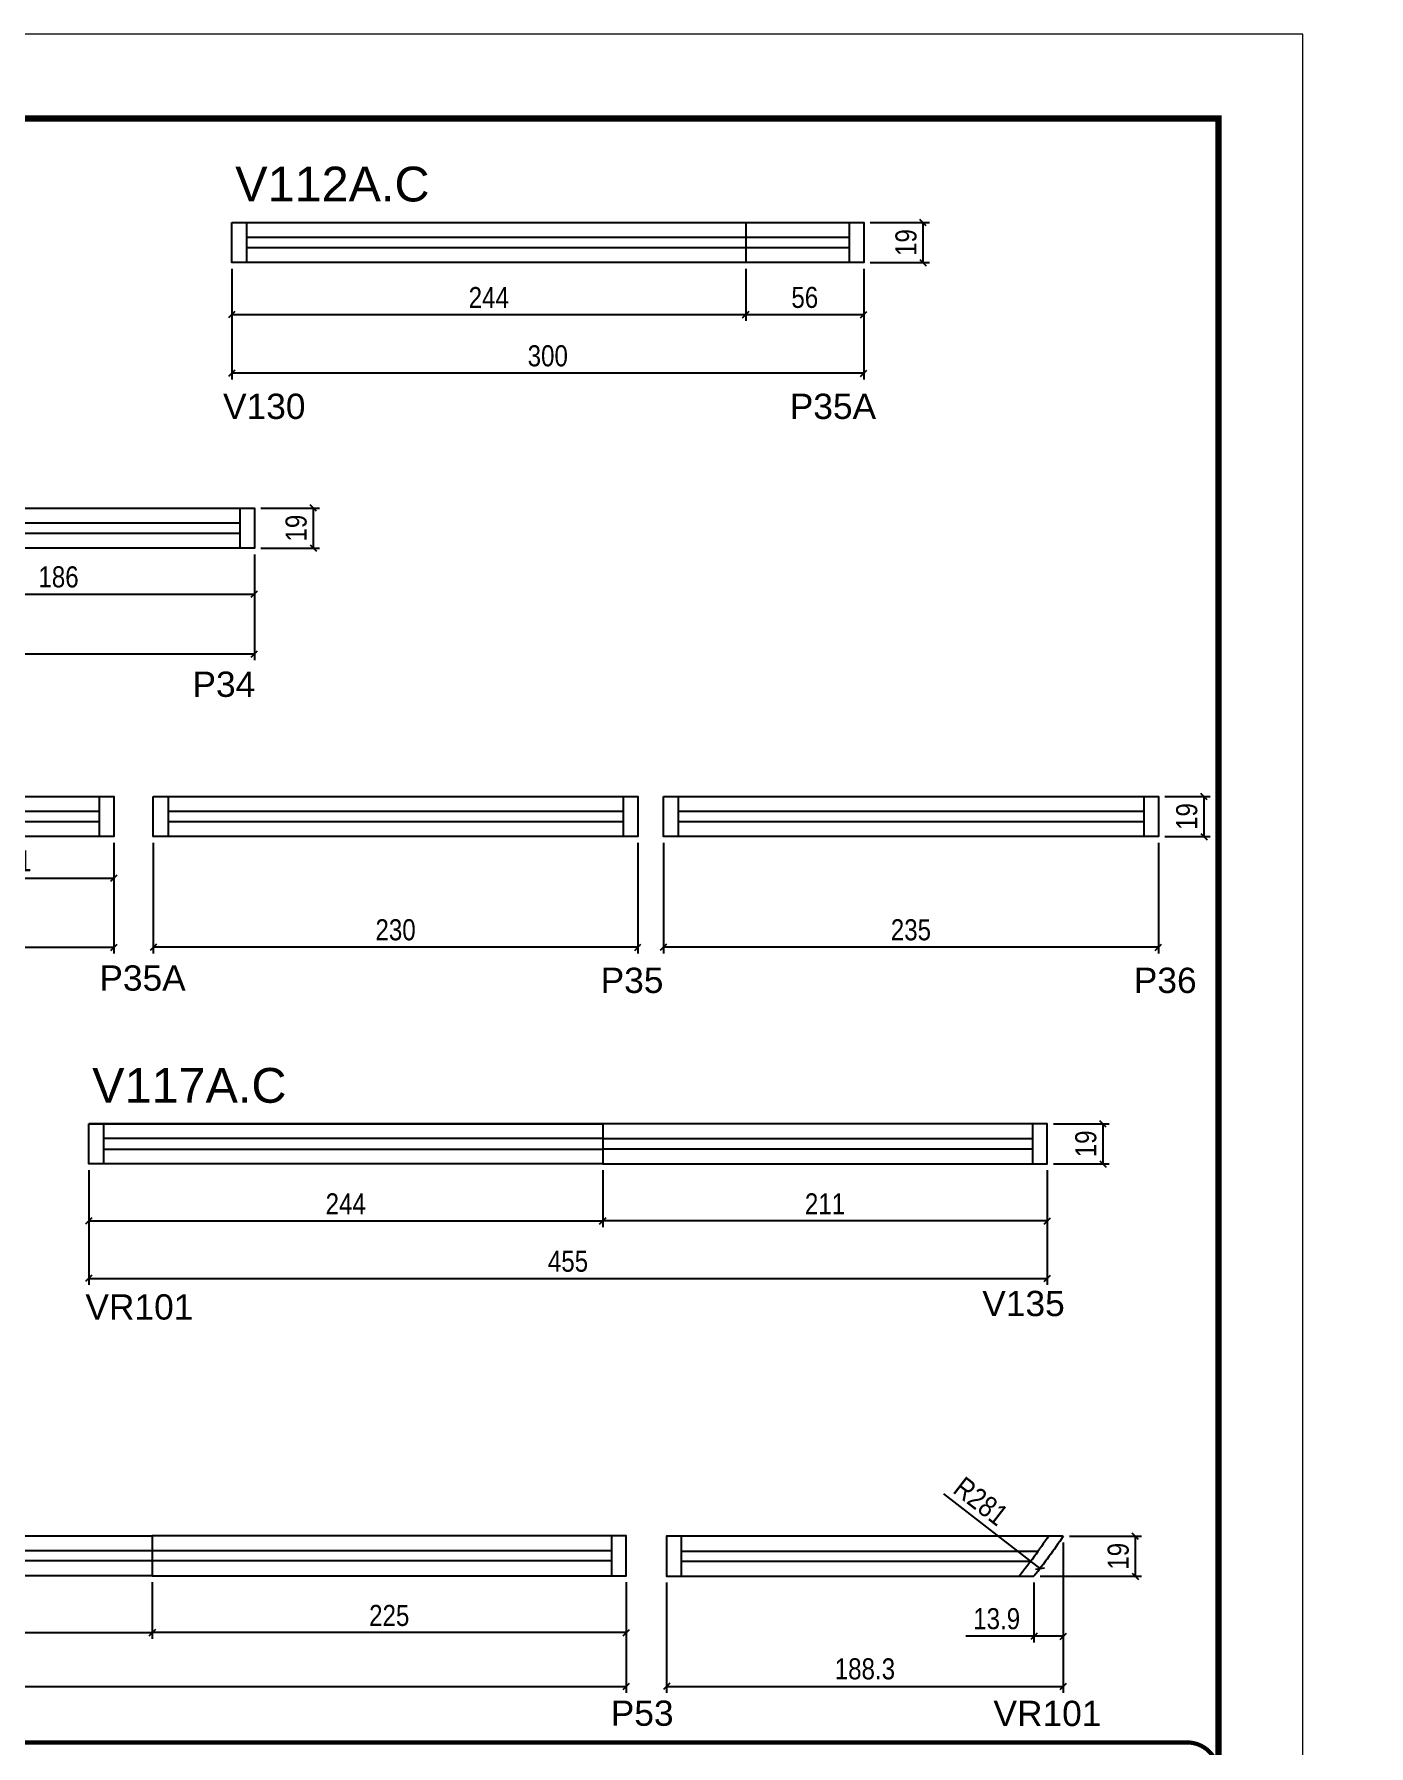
# Model space of a CAD drawing. Extents: x 2815 to 9069, y 548 to 5044.
# Drawn here: x 6882 to 7515, y 3083 to 3895 of the extents above; entities that cross this region are included whole.
import ezdxf

# ---------------------------------------------------------------- set-up
doc = ezdxf.new("R2010")
doc.units = 0
doc.linetypes.add('CONTINUO', pattern=[0])
doc.linetypes.add('DASHED', pattern=[0.75, 0.5, -0.25])
for name, color, linetype in [('5', 5, 'Continuous'), ('COTA', 241, 'Continuous'), ('Cotas', 1, 'Continuous'), ('NOMENCLATURA', 7, 'Continuous'), ('Painéis', 200, 'Continuous'), ('SARR_2.2x7', 40, 'Continuous')]:
    doc.layers.add(name, color=color, linetype=linetype)
for name, color, linetype, lineweight in [('Escoras', 2, 'Continuous', 25), ('Folhas', 255, 'Continuous', 9), ('Romaneio', 3, 'Continuous', 13), ('SARRAFO DE PRESSAO', 251, 'DASHED', 9)]:
    doc.layers.add(name, color=color, linetype=linetype, lineweight=lineweight)
doc.styles.add('COTA TECNICA', font='techl___.ttf', dxfattribs={"height": 10})
doc.styles.add('COTA TECNICA-50', font='techl___.ttf', dxfattribs={"height": 10})
doc.styles.get("Standard").update_dxf_attribs({"font": 'arial.ttf'})
doc.dimstyles.new('COTA PAINEL-50', dxfattribs={"dimtxt": 10, "dimasz": 3, "dimexe": 3, "dimexo": 3, "dimgap": 3, "dimtad": 1, "dimdec": 1, "dimzin": 12, "dimdsep": 46, "dimtxsty": 'COTA TECNICA-50', "dimblk1": 'OBLIQUE', "dimblk2": 'OBLIQUE', "dimsah": 1, "dimcen": 0.9, "dimclrd": 4, "dimclre": 4, "dimclrt": 240, "dimadec": 1, "dimazin": 3, "dimtfac": 1, "dimtdec": 1, "dimtmove": 0, "dimatfit": 3, "dimfxl": 1, "dimtolj": 1, "dimtzin": 12, "dimarcsym": 0})
doc.dimstyles.new('PAINEL', dxfattribs={"dimtxt": 10, "dimasz": 3, "dimexe": 3, "dimexo": 3, "dimgap": 3, "dimtad": 1, "dimdec": 1, "dimzin": 12, "dimdsep": 46, "dimtxsty": 'COTA TECNICA', "dimblk1": 'OBLIQUE', "dimblk2": 'OBLIQUE', "dimsah": 1, "dimcen": 0.9, "dimclrd": 4, "dimclre": 4, "dimclrt": 240, "dimadec": 1, "dimazin": 3, "dimtfac": 1, "dimtdec": 1, "dimtmove": 0, "dimatfit": 3, "dimfxl": 1, "dimtolj": 1, "dimtzin": 12, "dimarcsym": 0})

# ---------------------------------------------------------------- blocks, each defined once
blk = doc.blocks.new('9999999999')
at = {"color": 30, "linetype": 'CONTINUO', "const_width": 2}
blk.add_lwpolyline([(99583.98, 34230.21), (99583.98, 34414.45, 0.414214), (99568.98, 34429.45), (98228.98, 34429.45, 0.414214), (98213.98, 34414.45), (98213.98, 34245.21, 0.414214), (98228.98, 34230.21), (99583.98, 34230.21)], format="xyb", dxfattribs=at)
at = {"layer": 'Folhas'}
blk.add_lwpolyline([(98138.98, 34190.21), (99623.98, 34190.21), (99623.98, 35240.21), (98138.98, 35240.21)], close=True, dxfattribs=at)
at = {"layer": 'Folhas', "color": 30, "const_width": 3}
blk.add_lwpolyline([(98213.98, 34230.21), (99583.98, 34230.21), (99583.98, 35200.21), (98213.98, 35200.21)], close=True, dxfattribs=at)
blk = doc.blocks.new('_Oblique')
at = {"color": 0, "linetype": 'ByBlock', "lineweight": -2}
blk.add_line((-0.5, -0.5), (0.5, 0.5), dxfattribs=at)
blk = doc.blocks.new('*D574')
at = {"layer": 'COTA', "color": 4, "linetype": 'ByBlock', "lineweight": -2, "transparency": 16777216}
for p, q in [((7370.21, 3179.03), (7370.21, 3107.8)), ((7181.93, 3160.03), (7181.93, 3107.8)), ((7181.93, 3110.8), (7370.21, 3110.8))]:
    blk.add_line(p, q, dxfattribs=at)
at = {"layer": 'Defpoints', "color": 0, "linetype": 'ByBlock', "transparency": 16777216}
for p in [(7370.21, 3182.03), (7181.93, 3163.03), (7370.21, 3110.8)]:
    blk.add_point(p, dxfattribs=at)
at = {"layer": 'COTA', "color": 4, "linetype": 'ByBlock', "lineweight": -2, "transparency": 16777216, "xscale": 3, "yscale": 3, "zscale": 3, "rotation": 180}
blk.add_blockref('_Oblique', (7181.93, 3110.8), dxfattribs=at)
at = {"layer": 'COTA', "color": 4, "linetype": 'ByBlock', "lineweight": -2, "transparency": 16777216, "xscale": 3, "yscale": 3, "zscale": 3}
blk.add_blockref('_Oblique', (7370.21, 3110.8), dxfattribs=at)
at = {"layer": 'COTA', "color": 240, "linetype": 'ByBlock', "transparency": 16777216, "insert": (7276.07, 3119.04), "char_height": 10, "attachment_point": 5, "style": 'COTA TECNICA-50'}
blk.add_mtext('\\A1;188.3', dxfattribs=at)
blk = doc.blocks.new('*D496')
at = {"layer": 'COTA', "color": 4, "linetype": 'ByBlock', "lineweight": -2, "transparency": 16777216}
for p, q in [((6975.54, 3783.55), (6975.54, 3731.02)), ((7275.54, 3783.55), (7275.54, 3731.02)), ((7275.54, 3734.02), (6975.54, 3734.02))]:
    blk.add_line(p, q, dxfattribs=at)
at = {"layer": 'Defpoints', "color": 0, "linetype": 'ByBlock', "transparency": 16777216}
for p in [(6975.54, 3786.55), (7275.54, 3786.55), (6975.54, 3734.02)]:
    blk.add_point(p, dxfattribs=at)
at = {"layer": 'COTA', "color": 4, "linetype": 'ByBlock', "lineweight": -2, "transparency": 16777216, "xscale": 3, "yscale": 3, "zscale": 3, "rotation": 180}
blk.add_blockref('_Oblique', (6975.54, 3734.02), dxfattribs=at)
at = {"layer": 'COTA', "color": 4, "linetype": 'ByBlock', "lineweight": -2, "transparency": 16777216, "xscale": 3, "yscale": 3, "zscale": 3}
blk.add_blockref('_Oblique', (7275.54, 3734.02), dxfattribs=at)
at = {"layer": 'COTA', "color": 240, "linetype": 'ByBlock', "transparency": 16777216, "insert": (7125.54, 3742.24), "char_height": 10, "attachment_point": 5, "style": 'COTA TECNICA-50'}
blk.add_mtext('\\A1;300', dxfattribs=at)
blk = doc.blocks.new('*D499')
at = {"layer": 'COTA', "color": 4, "linetype": 'ByBlock', "lineweight": -2, "transparency": 16777216}
for p, q in [((6800.3, 3648.02), (6800.3, 3626.19)), ((6986.3, 3648.02), (6986.3, 3626.19)), ((6800.3, 3629.19), (6986.3, 3629.19))]:
    blk.add_line(p, q, dxfattribs=at)
at = {"layer": 'Defpoints', "color": 0, "linetype": 'ByBlock', "transparency": 16777216}
for p in [(6800.3, 3651.02), (6986.3, 3651.02), (6986.3, 3629.19)]:
    blk.add_point(p, dxfattribs=at)
at = {"layer": 'COTA', "color": 4, "linetype": 'ByBlock', "lineweight": -2, "transparency": 16777216, "xscale": 3, "yscale": 3, "zscale": 3, "rotation": 180}
blk.add_blockref('_Oblique', (6800.3, 3629.19), dxfattribs=at)
at = {"layer": 'COTA', "color": 4, "linetype": 'ByBlock', "lineweight": -2, "transparency": 16777216, "xscale": 3, "yscale": 3, "zscale": 3}
blk.add_blockref('_Oblique', (6986.3, 3629.19), dxfattribs=at)
at = {"layer": 'COTA', "color": 240, "linetype": 'ByBlock', "transparency": 16777216, "insert": (6893.3, 3637.32), "char_height": 10, "attachment_point": 5, "style": 'COTA TECNICA-50'}
blk.add_mtext('\\A1;186', dxfattribs=at)
blk = doc.blocks.new('*D500')
at = {"layer": 'Defpoints', "color": 0, "linetype": 'ByBlock', "transparency": 16777216}
for p in [(6434.3, 3651.02), (6986.3, 3651.02), (6986.3, 3600.85)]:
    blk.add_point(p, dxfattribs=at)
at = {"layer": 'Romaneio', "color": 4, "linetype": 'ByBlock', "lineweight": -2, "transparency": 16777216}
for p, q in [((6434.3, 3648.02), (6434.3, 3597.85)), ((6986.3, 3648.02), (6986.3, 3597.85)), ((6434.3, 3600.85), (6986.3, 3600.85))]:
    blk.add_line(p, q, dxfattribs=at)
at = {"layer": 'Romaneio', "color": 4, "linetype": 'ByBlock', "lineweight": -2, "transparency": 16777216, "xscale": 3, "yscale": 3, "zscale": 3, "rotation": 180}
blk.add_blockref('_Oblique', (6434.3, 3600.85), dxfattribs=at)
at = {"layer": 'Romaneio', "color": 4, "linetype": 'ByBlock', "lineweight": -2, "transparency": 16777216, "xscale": 3, "yscale": 3, "zscale": 3}
blk.add_blockref('_Oblique', (6986.3, 3600.85), dxfattribs=at)
at = {"layer": 'Romaneio', "color": 240, "linetype": 'ByBlock', "transparency": 16777216, "insert": (6710.3, 3608.96), "char_height": 10, "attachment_point": 5, "style": 'COTA TECNICA-50'}
blk.add_mtext('\\A1;552', dxfattribs=at)
blk = doc.blocks.new('*D501')
at = {"layer": 'COTA', "color": 4, "linetype": 'ByBlock', "lineweight": -2, "transparency": 16777216}
for p, q in [((6938.29, 3511.13), (6938.29, 3458.6)), ((7168.29, 3511.13), (7168.29, 3458.6)), ((7168.29, 3461.6), (6938.29, 3461.6))]:
    blk.add_line(p, q, dxfattribs=at)
at = {"layer": 'Defpoints', "color": 0, "linetype": 'ByBlock', "transparency": 16777216}
for p in [(6938.29, 3514.13), (7168.29, 3514.13), (6938.29, 3461.6)]:
    blk.add_point(p, dxfattribs=at)
at = {"layer": 'COTA', "color": 4, "linetype": 'ByBlock', "lineweight": -2, "transparency": 16777216, "xscale": 3, "yscale": 3, "zscale": 3, "rotation": 180}
blk.add_blockref('_Oblique', (6938.29, 3461.6), dxfattribs=at)
at = {"layer": 'COTA', "color": 4, "linetype": 'ByBlock', "lineweight": -2, "transparency": 16777216, "xscale": 3, "yscale": 3, "zscale": 3}
blk.add_blockref('_Oblique', (7168.29, 3461.6), dxfattribs=at)
at = {"layer": 'COTA', "color": 240, "linetype": 'ByBlock', "transparency": 16777216, "insert": (7053.29, 3469.82), "char_height": 10, "attachment_point": 5, "style": 'COTA TECNICA-50'}
blk.add_mtext('\\A1;230', dxfattribs=at)
blk = doc.blocks.new('*D502')
at = {"layer": 'COTA', "color": 4, "linetype": 'ByBlock', "lineweight": -2, "transparency": 16777216}
for p, q in [((7180.42, 3511.13), (7180.42, 3458.6)), ((7415.42, 3511.13), (7415.42, 3458.6)), ((7415.42, 3461.6), (7180.42, 3461.6))]:
    blk.add_line(p, q, dxfattribs=at)
at = {"layer": 'Defpoints', "color": 0, "linetype": 'ByBlock', "transparency": 16777216}
for p in [(7180.42, 3514.13), (7415.42, 3514.13), (7180.42, 3461.6)]:
    blk.add_point(p, dxfattribs=at)
at = {"layer": 'COTA', "color": 4, "linetype": 'ByBlock', "lineweight": -2, "transparency": 16777216, "xscale": 3, "yscale": 3, "zscale": 3, "rotation": 180}
blk.add_blockref('_Oblique', (7180.42, 3461.6), dxfattribs=at)
at = {"layer": 'COTA', "color": 4, "linetype": 'ByBlock', "lineweight": -2, "transparency": 16777216, "xscale": 3, "yscale": 3, "zscale": 3}
blk.add_blockref('_Oblique', (7415.42, 3461.6), dxfattribs=at)
at = {"layer": 'COTA', "color": 240, "linetype": 'ByBlock', "transparency": 16777216, "insert": (7297.92, 3469.82), "char_height": 10, "attachment_point": 5, "style": 'COTA TECNICA-50'}
blk.add_mtext('\\A1;235', dxfattribs=at)
blk = doc.blocks.new('*D503')
at = {"layer": 'Defpoints', "color": 0, "linetype": 'ByBlock', "transparency": 16777216}
for p in [(7415.42, 3533.13), (7415.42, 3514.13), (7436.99, 3514.13)]:
    blk.add_point(p, dxfattribs=at)
at = {"layer": 'Romaneio', "color": 4, "linetype": 'ByBlock', "lineweight": -2, "transparency": 16777216}
for p, q in [((7418.42, 3533.13), (7439.99, 3533.13)), ((7436.99, 3533.13), (7436.99, 3514.13)), ((7418.42, 3514.13), (7439.99, 3514.13))]:
    blk.add_line(p, q, dxfattribs=at)
at = {"layer": 'Romaneio', "color": 4, "linetype": 'ByBlock', "lineweight": -2, "transparency": 16777216, "xscale": 3, "yscale": 3, "zscale": 3}
for p, rotation in [((7436.99, 3533.13), 90), ((7436.99, 3514.13), 270)]:
    blk.add_blockref('_Oblique', p, dxfattribs=dict(at, rotation=rotation))
at = {"layer": 'Romaneio', "color": 240, "linetype": 'ByBlock', "transparency": 16777216, "insert": (7428.9, 3523.63), "char_height": 10, "attachment_point": 5, "rotation": 90, "style": 'COTA TECNICA-50'}
blk.add_mtext('\\A1;19', dxfattribs=at)
blk = doc.blocks.new('*D504')
at = {"layer": 'Defpoints', "color": 0, "linetype": 'ByBlock', "transparency": 16777216}
for p in [(7275.54, 3805.55), (7303.71, 3805.55), (7275.54, 3786.55)]:
    blk.add_point(p, dxfattribs=at)
at = {"layer": 'Romaneio', "color": 4, "linetype": 'ByBlock', "lineweight": -2, "transparency": 16777216}
for p, q in [((7278.54, 3805.55), (7306.71, 3805.55)), ((7303.71, 3786.55), (7303.71, 3805.55)), ((7278.54, 3786.55), (7306.71, 3786.55))]:
    blk.add_line(p, q, dxfattribs=at)
at = {"layer": 'Romaneio', "color": 4, "linetype": 'ByBlock', "lineweight": -2, "transparency": 16777216, "xscale": 3, "yscale": 3, "zscale": 3}
for p, rotation in [((7303.71, 3805.55), 90), ((7303.71, 3786.55), 270)]:
    blk.add_blockref('_Oblique', p, dxfattribs=dict(at, rotation=rotation))
at = {"layer": 'Romaneio', "color": 240, "linetype": 'ByBlock', "transparency": 16777216, "insert": (7295.62, 3796.05), "char_height": 10, "attachment_point": 5, "rotation": 90, "style": 'COTA TECNICA-50'}
blk.add_mtext('\\A1;19', dxfattribs=at)
blk = doc.blocks.new('*D505')
at = {"layer": 'COTA', "color": 4, "linetype": 'ByBlock', "lineweight": -2, "transparency": 16777216}
for p, q in [((7151.64, 3355.77), (7151.64, 3328.74)), ((7362.64, 3355.77), (7362.64, 3328.74)), ((7362.64, 3331.74), (7151.64, 3331.74))]:
    blk.add_line(p, q, dxfattribs=at)
at = {"layer": 'Defpoints', "color": 0, "linetype": 'ByBlock', "transparency": 16777216}
for p in [(7151.64, 3358.77), (7362.64, 3358.77), (7151.64, 3331.74)]:
    blk.add_point(p, dxfattribs=at)
at = {"layer": 'COTA', "color": 4, "linetype": 'ByBlock', "lineweight": -2, "transparency": 16777216, "xscale": 3, "yscale": 3, "zscale": 3, "rotation": 180}
blk.add_blockref('_Oblique', (7151.64, 3331.74), dxfattribs=at)
at = {"layer": 'COTA', "color": 4, "linetype": 'ByBlock', "lineweight": -2, "transparency": 16777216, "xscale": 3, "yscale": 3, "zscale": 3}
blk.add_blockref('_Oblique', (7362.64, 3331.74), dxfattribs=at)
at = {"layer": 'COTA', "color": 240, "linetype": 'ByBlock', "transparency": 16777216, "insert": (7257.14, 3339.8), "char_height": 10, "attachment_point": 5, "style": 'COTA TECNICA-50'}
blk.add_mtext('\\A1;211', dxfattribs=at)
blk = doc.blocks.new('*D506')
at = {"layer": 'COTA', "color": 4, "linetype": 'ByBlock', "lineweight": -2, "transparency": 16777216}
for p, q in [((6907.64, 3355.77), (6907.64, 3328.74)), ((7151.64, 3355.77), (7151.64, 3328.74)), ((6907.64, 3331.74), (7151.64, 3331.74))]:
    blk.add_line(p, q, dxfattribs=at)
at = {"layer": 'Defpoints', "color": 0, "linetype": 'ByBlock', "transparency": 16777216}
for p in [(6907.64, 3358.77), (7151.64, 3358.77), (7151.64, 3331.74)]:
    blk.add_point(p, dxfattribs=at)
at = {"layer": 'COTA', "color": 4, "linetype": 'ByBlock', "lineweight": -2, "transparency": 16777216, "xscale": 3, "yscale": 3, "zscale": 3, "rotation": 180}
blk.add_blockref('_Oblique', (6907.64, 3331.74), dxfattribs=at)
at = {"layer": 'COTA', "color": 4, "linetype": 'ByBlock', "lineweight": -2, "transparency": 16777216, "xscale": 3, "yscale": 3, "zscale": 3}
blk.add_blockref('_Oblique', (7151.64, 3331.74), dxfattribs=at)
at = {"layer": 'COTA', "color": 240, "linetype": 'ByBlock', "transparency": 16777216, "insert": (7029.64, 3339.81), "char_height": 10, "attachment_point": 5, "style": 'COTA TECNICA-50'}
blk.add_mtext('\\A1;244', dxfattribs=at)
blk = doc.blocks.new('*D507')
at = {"layer": 'Defpoints', "color": 0, "linetype": 'ByBlock', "transparency": 16777216}
for p in [(7362.64, 3377.77), (7362.64, 3358.77), (7389.07, 3358.77)]:
    blk.add_point(p, dxfattribs=at)
at = {"layer": 'Romaneio', "color": 4, "linetype": 'ByBlock', "lineweight": -2, "transparency": 16777216}
for p, q in [((7365.64, 3377.77), (7392.07, 3377.77)), ((7389.07, 3377.77), (7389.07, 3358.77)), ((7365.64, 3358.77), (7392.07, 3358.77))]:
    blk.add_line(p, q, dxfattribs=at)
at = {"layer": 'Romaneio', "color": 4, "linetype": 'ByBlock', "lineweight": -2, "transparency": 16777216, "xscale": 3, "yscale": 3, "zscale": 3}
for p, rotation in [((7389.07, 3377.77), 90), ((7389.07, 3358.77), 270)]:
    blk.add_blockref('_Oblique', p, dxfattribs=dict(at, rotation=rotation))
at = {"layer": 'Romaneio', "color": 240, "linetype": 'ByBlock', "transparency": 16777216, "insert": (7380.98, 3368.27), "char_height": 10, "attachment_point": 5, "rotation": 90, "style": 'COTA TECNICA-50'}
blk.add_mtext('\\A1;19', dxfattribs=at)
blk = doc.blocks.new('*D145')
at = {"layer": 'Defpoints', "color": 0, "linetype": 'ByBlock', "transparency": 16777216}
for p in [(6907.64, 3358.77), (7362.64, 3358.77), (7362.64, 3304.4)]:
    blk.add_point(p, dxfattribs=at)
at = {"layer": 'Romaneio', "color": 4, "linetype": 'ByBlock', "lineweight": -2, "transparency": 16777216}
for p, q in [((6907.64, 3355.77), (6907.64, 3301.4)), ((7362.64, 3355.77), (7362.64, 3301.4)), ((6907.64, 3304.4), (7362.64, 3304.4))]:
    blk.add_line(p, q, dxfattribs=at)
at = {"layer": 'Romaneio', "color": 4, "linetype": 'ByBlock', "lineweight": -2, "transparency": 16777216, "xscale": 3, "yscale": 3, "zscale": 3, "rotation": 180}
blk.add_blockref('_Oblique', (6907.64, 3304.4), dxfattribs=at)
at = {"layer": 'Romaneio', "color": 4, "linetype": 'ByBlock', "lineweight": -2, "transparency": 16777216, "xscale": 3, "yscale": 3, "zscale": 3}
blk.add_blockref('_Oblique', (7362.64, 3304.4), dxfattribs=at)
at = {"layer": 'Romaneio', "color": 240, "linetype": 'ByBlock', "transparency": 16777216, "insert": (7135.14, 3312.51), "char_height": 10, "attachment_point": 5, "style": 'COTA TECNICA-50'}
blk.add_mtext('\\A1;455', dxfattribs=at)
blk = doc.blocks.new('*D510')
at = {"layer": 'COTA', "color": 4, "linetype": 'ByBlock', "lineweight": -2, "transparency": 16777216}
for p, q in [((6937.79, 3160.32), (6937.79, 3133.29)), ((7162.79, 3160.32), (7162.79, 3133.29)), ((7162.79, 3136.29), (6937.79, 3136.29))]:
    blk.add_line(p, q, dxfattribs=at)
at = {"layer": 'Defpoints', "color": 0, "linetype": 'ByBlock', "transparency": 16777216}
for p in [(6937.79, 3163.32), (7162.79, 3163.32), (6937.79, 3136.29)]:
    blk.add_point(p, dxfattribs=at)
at = {"layer": 'COTA', "color": 4, "linetype": 'ByBlock', "lineweight": -2, "transparency": 16777216, "xscale": 3, "yscale": 3, "zscale": 3, "rotation": 180}
blk.add_blockref('_Oblique', (6937.79, 3136.29), dxfattribs=at)
at = {"layer": 'COTA', "color": 4, "linetype": 'ByBlock', "lineweight": -2, "transparency": 16777216, "xscale": 3, "yscale": 3, "zscale": 3}
blk.add_blockref('_Oblique', (7162.79, 3136.29), dxfattribs=at)
at = {"layer": 'COTA', "color": 240, "linetype": 'ByBlock', "transparency": 16777216, "insert": (7050.29, 3144.4), "char_height": 10, "attachment_point": 5, "style": 'COTA TECNICA-50'}
blk.add_mtext('\\A1;225', dxfattribs=at)
blk = doc.blocks.new('*D511')
at = {"layer": 'Defpoints', "color": 0, "linetype": 'ByBlock', "transparency": 16777216}
for p in [(6449.79, 3182.32), (7162.79, 3163.32), (7162.79, 3110.8)]:
    blk.add_point(p, dxfattribs=at)
at = {"layer": 'Romaneio', "color": 4, "linetype": 'ByBlock', "lineweight": -2, "transparency": 16777216}
for p, q in [((6449.79, 3179.32), (6449.79, 3107.8)), ((7162.79, 3160.32), (7162.79, 3107.8)), ((6449.79, 3110.8), (7162.79, 3110.8))]:
    blk.add_line(p, q, dxfattribs=at)
at = {"layer": 'Romaneio', "color": 4, "linetype": 'ByBlock', "lineweight": -2, "transparency": 16777216, "xscale": 3, "yscale": 3, "zscale": 3, "rotation": 180}
blk.add_blockref('_Oblique', (6449.79, 3110.8), dxfattribs=at)
at = {"layer": 'Romaneio', "color": 4, "linetype": 'ByBlock', "lineweight": -2, "transparency": 16777216, "xscale": 3, "yscale": 3, "zscale": 3}
blk.add_blockref('_Oblique', (7162.79, 3110.8), dxfattribs=at)
at = {"layer": 'Romaneio', "color": 240, "linetype": 'ByBlock', "transparency": 16777216, "insert": (6806.29, 3119.02), "char_height": 10, "attachment_point": 5, "style": 'COTA TECNICA-50'}
blk.add_mtext('\\A1;713', dxfattribs=at)
blk = doc.blocks.new('*D512')
at = {"layer": 'Defpoints', "color": 0, "linetype": 'ByBlock', "transparency": 16777216}
for p in [(7370.21, 3182.03), (7356.28, 3163.03), (7356.28, 3134.61)]:
    blk.add_point(p, dxfattribs=at)
at = {"layer": 'Romaneio', "color": 4, "linetype": 'ByBlock', "lineweight": -2, "transparency": 16777216}
for p, q in [((7370.21, 3179.03), (7370.21, 3131.61)), ((7356.28, 3160.03), (7356.28, 3131.61)), ((7356.28, 3134.61), (7323.96, 3134.61)), ((7370.21, 3134.61), (7356.28, 3134.61))]:
    blk.add_line(p, q, dxfattribs=at)
at = {"layer": 'Romaneio', "color": 4, "linetype": 'ByBlock', "lineweight": -2, "transparency": 16777216, "xscale": 3, "yscale": 3, "zscale": 3, "rotation": 180}
blk.add_blockref('_Oblique', (7356.28, 3134.61), dxfattribs=at)
at = {"layer": 'Romaneio', "color": 4, "linetype": 'ByBlock', "lineweight": -2, "transparency": 16777216, "xscale": 3, "yscale": 3, "zscale": 3}
blk.add_blockref('_Oblique', (7370.21, 3134.61), dxfattribs=at)
at = {"layer": 'Romaneio', "color": 240, "linetype": 'ByBlock', "transparency": 16777216, "insert": (7338.62, 3142.86), "char_height": 10, "attachment_point": 5, "style": 'COTA TECNICA-50'}
blk.add_mtext('\\A1;13.9', dxfattribs=at)
blk = doc.blocks.new('*D513')
at = {"layer": 'Defpoints', "color": 0, "linetype": 'ByBlock', "transparency": 16777216}
for p in [(7136.83, 3338.53), (7359.18, 3166.71)]:
    blk.add_point(p, dxfattribs=at)
at = {"layer": 'Romaneio', "color": 4, "linetype": 'ByBlock', "lineweight": -2, "transparency": 16777216}
blk.add_line((7313.34, 3202.13), (7359.18, 3166.71), dxfattribs=at)
at = {"layer": 'Romaneio', "color": 4, "linetype": 'ByBlock', "lineweight": -2, "transparency": 16777216, "xscale": 3, "yscale": 3, "zscale": 3, "rotation": 322.3061683198782}
blk.add_blockref('_Oblique', (7359.18, 3166.71), dxfattribs=at)
at = {"layer": 'Romaneio', "color": 240, "linetype": 'ByBlock', "transparency": 16777216, "insert": (7331.12, 3198.62), "char_height": 10, "attachment_point": 5, "rotation": 322.30617, "style": 'COTA TECNICA-50'}
blk.add_mtext('\\A1;R281', dxfattribs=at)
blk = doc.blocks.new('*D514')
at = {"layer": 'Defpoints', "color": 0, "linetype": 'ByBlock', "transparency": 16777216}
for p in [(7370.21, 3182.03), (7356.28, 3163.03), (7404.44, 3163.03)]:
    blk.add_point(p, dxfattribs=at)
at = {"layer": 'Romaneio', "color": 4, "linetype": 'ByBlock', "lineweight": -2, "transparency": 16777216}
for p, q in [((7373.21, 3182.03), (7407.44, 3182.03)), ((7404.44, 3182.03), (7404.44, 3163.03)), ((7359.28, 3163.03), (7407.44, 3163.03))]:
    blk.add_line(p, q, dxfattribs=at)
at = {"layer": 'Romaneio', "color": 4, "linetype": 'ByBlock', "lineweight": -2, "transparency": 16777216, "xscale": 3, "yscale": 3, "zscale": 3}
for p, rotation in [((7404.44, 3182.03), 90), ((7404.44, 3163.03), 270)]:
    blk.add_blockref('_Oblique', p, dxfattribs=dict(at, rotation=rotation))
at = {"layer": 'Romaneio', "color": 240, "linetype": 'ByBlock', "transparency": 16777216, "insert": (7396.36, 3172.53), "char_height": 10, "attachment_point": 5, "rotation": 90, "style": 'COTA TECNICA-50'}
blk.add_mtext('\\A1;19', dxfattribs=at)
blk = doc.blocks.new('*D276')
at = {"layer": 'Cotas', "color": 4, "linetype": 'ByBlock', "lineweight": -2, "transparency": 16777216}
for p, q in [((6828.63, 3511.13), (6828.63, 3491.45)), ((6919.63, 3511.13), (6919.63, 3491.45)), ((6828.63, 3494.45), (6919.63, 3494.45))]:
    blk.add_line(p, q, dxfattribs=at)
at = {"layer": 'Defpoints', "color": 0, "linetype": 'ByBlock', "transparency": 16777216}
for p in [(6828.63, 3514.13), (6919.63, 3514.13), (6919.63, 3494.45)]:
    blk.add_point(p, dxfattribs=at)
at = {"layer": 'Cotas', "color": 4, "linetype": 'ByBlock', "lineweight": -2, "transparency": 16777216, "xscale": 3, "yscale": 3, "zscale": 3, "rotation": 180}
blk.add_blockref('_Oblique', (6828.63, 3494.45), dxfattribs=at)
at = {"layer": 'Cotas', "color": 4, "linetype": 'ByBlock', "lineweight": -2, "transparency": 16777216, "xscale": 3, "yscale": 3, "zscale": 3}
blk.add_blockref('_Oblique', (6919.63, 3494.45), dxfattribs=at)
at = {"layer": 'Cotas', "color": 240, "linetype": 'ByBlock', "transparency": 16777216, "insert": (6874.13, 3502.54), "char_height": 10, "attachment_point": 5, "style": 'COTA TECNICA-50'}
blk.add_mtext('\\A1;91', dxfattribs=at)
blk = doc.blocks.new('*D279')
at = {"layer": 'Defpoints', "color": 0, "linetype": 'ByBlock', "transparency": 16777216}
for p in [(6096.63, 3514.13), (6919.63, 3514.13), (6919.63, 3461.6)]:
    blk.add_point(p, dxfattribs=at)
at = {"layer": 'Romaneio', "color": 4, "linetype": 'ByBlock', "lineweight": -2, "transparency": 16777216}
for p, q in [((6096.63, 3511.13), (6096.63, 3458.6)), ((6919.63, 3511.13), (6919.63, 3458.6)), ((6096.63, 3461.6), (6919.63, 3461.6))]:
    blk.add_line(p, q, dxfattribs=at)
at = {"layer": 'Romaneio', "color": 4, "linetype": 'ByBlock', "lineweight": -2, "transparency": 16777216, "xscale": 3, "yscale": 3, "zscale": 3, "rotation": 180}
blk.add_blockref('_Oblique', (6096.63, 3461.6), dxfattribs=at)
at = {"layer": 'Romaneio', "color": 4, "linetype": 'ByBlock', "lineweight": -2, "transparency": 16777216, "xscale": 3, "yscale": 3, "zscale": 3}
blk.add_blockref('_Oblique', (6919.63, 3461.6), dxfattribs=at)
at = {"layer": 'Romaneio', "color": 240, "linetype": 'ByBlock', "transparency": 16777216, "insert": (6508.13, 3469.85), "char_height": 10, "attachment_point": 5, "style": 'COTA TECNICA-50'}
blk.add_mtext('\\A1;823', dxfattribs=at)
blk = doc.blocks.new('*D280')
at = {"layer": 'Cotas', "color": 4, "linetype": 'ByBlock', "lineweight": -2, "transparency": 16777216}
for p, q in [((6989.3, 3670.02), (7017.21, 3670.02)), ((7014.21, 3670.02), (7014.21, 3651.02)), ((6989.3, 3651.02), (7017.21, 3651.02))]:
    blk.add_line(p, q, dxfattribs=at)
at = {"layer": 'Defpoints', "color": 0, "linetype": 'ByBlock', "transparency": 16777216}
for p in [(6986.3, 3670.02), (6986.3, 3651.02), (7014.21, 3651.02)]:
    blk.add_point(p, dxfattribs=at)
at = {"layer": 'Cotas', "color": 4, "linetype": 'ByBlock', "lineweight": -2, "transparency": 16777216, "xscale": 3, "yscale": 3, "zscale": 3}
for p, rotation in [((7014.21, 3670.02), 90), ((7014.21, 3651.02), 270)]:
    blk.add_blockref('_Oblique', p, dxfattribs=dict(at, rotation=rotation))
at = {"layer": 'Cotas', "color": 240, "linetype": 'ByBlock', "transparency": 16777216, "insert": (7006.13, 3660.52), "char_height": 10, "attachment_point": 5, "rotation": 90, "style": 'COTA TECNICA-50'}
blk.add_mtext('\\A1;19', dxfattribs=at)
blk = doc.blocks.new('*D134')
at = {"layer": 'COTA', "color": 4, "linetype": 'ByBlock', "lineweight": -2, "transparency": 16777216}
for p, q in [((6693.79, 3160.32), (6693.79, 3133.29)), ((6937.79, 3160.32), (6937.79, 3133.29)), ((6693.79, 3136.29), (6937.79, 3136.29))]:
    blk.add_line(p, q, dxfattribs=at)
at = {"layer": 'Defpoints', "color": 0, "linetype": 'ByBlock', "transparency": 16777216}
for p in [(6693.79, 3163.32), (6937.79, 3163.32), (6937.79, 3136.29)]:
    blk.add_point(p, dxfattribs=at)
at = {"layer": 'COTA', "color": 4, "linetype": 'ByBlock', "lineweight": -2, "transparency": 16777216, "xscale": 3, "yscale": 3, "zscale": 3, "rotation": 180}
blk.add_blockref('_Oblique', (6693.79, 3136.29), dxfattribs=at)
at = {"layer": 'COTA', "color": 4, "linetype": 'ByBlock', "lineweight": -2, "transparency": 16777216, "xscale": 3, "yscale": 3, "zscale": 3}
blk.add_blockref('_Oblique', (6937.79, 3136.29), dxfattribs=at)
at = {"layer": 'COTA', "color": 240, "linetype": 'ByBlock', "transparency": 16777216, "insert": (6815.79, 3144.37), "char_height": 10, "attachment_point": 5, "style": 'COTA TECNICA-50'}
blk.add_mtext('\\A1;244', dxfattribs=at)
blk = doc.blocks.new('*D161')
at = {"layer": 'Defpoints', "color": 0, "linetype": 'ByBlock', "transparency": 16777216}
for p in [(7733.9, 3310.91), (7379.73, 2618.8)]:
    blk.add_point(p, dxfattribs=at)
at = {"layer": 'Escoras', "color": 4, "linetype": 'ByBlock', "lineweight": -2, "transparency": 16777216}
blk.add_line((7421.83, 2701.08), (7379.73, 2618.8), dxfattribs=at)
at = {"layer": 'Escoras', "color": 4, "linetype": 'ByBlock', "lineweight": -2, "transparency": 16777216, "xscale": 3, "yscale": 3, "zscale": 3, "rotation": 242.8997000150912}
blk.add_blockref('_Oblique', (7379.73, 2618.8), dxfattribs=at)
at = {"layer": 'Escoras', "color": 240, "linetype": 'ByBlock', "transparency": 16777216, "insert": (7403.23, 2682.53), "char_height": 10, "attachment_point": 5, "rotation": 62.8997, "style": 'COTA TECNICA-50'}
blk.add_mtext('\\A1;R777.5', dxfattribs=at)
blk = doc.blocks.new('*D582')
at = {"color": 4, "lineweight": -2, "transparency": 16777216}
for p, q in [((6975.54, 3783.55), (6975.54, 3758.87)), ((7219.54, 3783.55), (7219.54, 3758.87)), ((6975.54, 3761.87), (7219.54, 3761.87))]:
    blk.add_line(p, q, dxfattribs=at)
at = {"layer": 'Defpoints', "color": 0, "transparency": 16777216}
for p in [(6975.54, 3786.55), (7219.54, 3786.55), (7219.54, 3761.87)]:
    blk.add_point(p, dxfattribs=at)
at = {"color": 4, "lineweight": -2, "transparency": 16777216, "xscale": 3, "yscale": 3, "zscale": 3, "rotation": 180}
blk.add_blockref('_Oblique', (6975.54, 3761.87), dxfattribs=at)
at = {"color": 4, "lineweight": -2, "transparency": 16777216, "xscale": 3, "yscale": 3, "zscale": 3}
blk.add_blockref('_Oblique', (7219.54, 3761.87), dxfattribs=at)
at = {"color": 240, "transparency": 16777216, "insert": (7097.54, 3769.94), "char_height": 10, "attachment_point": 5, "style": 'COTA TECNICA'}
blk.add_mtext('\\A1;244', dxfattribs=at)
blk = doc.blocks.new('*D583')
at = {"color": 4, "lineweight": -2, "transparency": 16777216}
for p, q in [((7219.54, 3783.55), (7219.54, 3758.87)), ((7275.54, 3783.55), (7275.54, 3758.87)), ((7219.54, 3761.87), (7275.54, 3761.87))]:
    blk.add_line(p, q, dxfattribs=at)
at = {"layer": 'Defpoints', "color": 0, "transparency": 16777216}
for p in [(7219.54, 3786.55), (7275.54, 3786.55), (7275.54, 3761.87)]:
    blk.add_point(p, dxfattribs=at)
at = {"color": 4, "lineweight": -2, "transparency": 16777216, "xscale": 3, "yscale": 3, "zscale": 3, "rotation": 180}
blk.add_blockref('_Oblique', (7219.54, 3761.87), dxfattribs=at)
at = {"color": 4, "lineweight": -2, "transparency": 16777216, "xscale": 3, "yscale": 3, "zscale": 3}
blk.add_blockref('_Oblique', (7275.54, 3761.87), dxfattribs=at)
at = {"color": 240, "transparency": 16777216, "insert": (7247.54, 3769.97), "char_height": 10, "attachment_point": 5, "style": 'COTA TECNICA'}
blk.add_mtext('\\A1;56', dxfattribs=at)

msp = doc.modelspace()

# ---------------------------------------------------------------- linework, layer by layer
at = {"layer": 'Painéis', "linetype": 'Continuous'}
msp.add_line((7219.54, 3805.55), (7219.54, 3786.55), dxfattribs=at)
for points in [[(6975.54, 3805.55), (7275.54, 3805.55), (7275.54, 3786.55), (6975.54, 3786.55)], [(6800.3, 3670.02), (6986.3, 3670.02), (6986.3, 3651.02), (6800.3, 3651.02)], [(6828.63, 3533.13), (6919.63, 3533.13), (6919.63, 3514.13), (6828.63, 3514.13)], [(6938.29, 3533.13), (7168.29, 3533.13), (7168.29, 3514.13), (6938.29, 3514.13)], [(7180.42, 3533.13), (7415.42, 3533.13), (7415.42, 3514.13), (7180.42, 3514.13)], [(6907.64, 3377.77), (7151.64, 3377.77), (7151.64, 3358.77), (6907.64, 3358.77)], [(6693.79, 3182.32), (6937.79, 3182.32), (6937.79, 3163.32), (6693.79, 3163.32)]]:
    msp.add_lwpolyline(points, close=True, dxfattribs=at)
for points in [[(7151.64, 3377.77), (7151.64, 3358.77), (7362.64, 3358.77), (7362.64, 3377.77), (6907.64, 3377.77)], [(6937.79, 3182.32), (6937.79, 3163.32), (7162.79, 3163.32), (7162.79, 3182.32), (6937.79, 3182.32)], [(7370.21, 3182.03), (7181.93, 3182.03), (7181.93, 3163.03), (7356.28, 3163.03)]]:
    msp.add_lwpolyline(points, dxfattribs=at)
msp.add_lwpolyline([(7370.21, 3182.03, -0.020969), (7356.28, 3163.03, -0.020969)], format="xyb", dxfattribs=at)
at = {"layer": 'SARR_2.2x7', "linetype": 'Continuous'}
for p, q in [((6982.54, 3805.55), (6982.54, 3786.55)), ((7268.54, 3805.55), (7268.54, 3786.55)), ((6982.54, 3798.55), (7268.54, 3798.55)), ((7268.54, 3793.55), (6982.54, 3793.55)), ((6979.3, 3670.02), (6979.3, 3651.02)), ((6800.3, 3663.02), (6979.3, 3663.02)), ((6979.3, 3658.02), (6800.3, 3658.02)), ((6828.63, 3526.13), (6912.63, 3526.13)), ((6912.63, 3533.13), (6912.63, 3514.13)), ((6945.29, 3533.13), (6945.29, 3514.13)), ((6945.29, 3526.13), (7161.29, 3526.13)), ((7161.29, 3533.13), (7161.29, 3514.13)), ((7187.42, 3533.13), (7187.42, 3514.13)), ((7187.42, 3526.13), (7408.42, 3526.13)), ((7408.42, 3533.13), (7408.42, 3514.13)), ((6912.63, 3521.13), (6828.63, 3521.13)), ((7161.29, 3521.13), (6945.29, 3521.13)), ((7408.42, 3521.13), (7187.42, 3521.13)), ((6914.64, 3377.77), (6914.64, 3358.77)), ((7355.64, 3377.77), (7355.64, 3358.77)), ((7151.64, 3370.77), (6914.64, 3370.77)), ((6914.64, 3365.77), (7151.64, 3365.77)), ((7151.64, 3370.77), (7355.64, 3370.77)), ((7355.64, 3365.77), (7151.64, 3365.77)), ((7155.79, 3182.32), (7155.79, 3163.32)), ((7188.93, 3182.03), (7188.93, 3163.03)), ((6693.79, 3175.32), (6937.79, 3175.32)), ((6937.79, 3170.32), (6693.79, 3170.32)), ((6937.79, 3175.32), (7155.79, 3175.32)), ((7155.79, 3170.32), (6937.79, 3170.32)), ((7188.93, 3175.03), (7358.36, 3175.03)), ((7354.7, 3170.03), (7188.93, 3170.03))]:
    msp.add_line(p, q, dxfattribs=at)
msp.add_lwpolyline([(7363.21, 3182.03, -0.020969), (7349.28, 3163.03, -0.020969)], format="xyb", dxfattribs=at)

# ---------------------------------------------------------------- block references
at = {"layer": 'SARRAFO DE PRESSAO', "color": 6, "linetype": 'ByBlock'}
msp.add_blockref('9999999999', (-92139.99, -31345.27), dxfattribs=at)

# ---------------------------------------------------------------- texts
at = {"layer": '5', "linetype": 'Continuous'}
for s, p in [('V130', (6971.39, 3712.33)), ('P35A', (7240.4, 3712.33)), ('P34', (6956.86, 3580.43)), ('P35A', (6912.68, 3441)), ('P35', (7150.62, 3439.9)), ('P36', (7403.72, 3439.9)), ('V135', (7331.79, 3286.52)), ('VR101', (6906.06, 3284.88)), ('P53', (7155.43, 3092.07)), ('VR101', (7337.1, 3091.97))]:
    msp.add_text(s, height=12, rotation=359.99996, dxfattribs=at).set_placement(p)
at = {"layer": 'NOMENCLATURA', "linetype": 'Continuous'}
for s, p in [('V112A.C', (6977.17, 3815.57)), ('V117A.C', (6909.27, 3387.79))]:
    msp.add_text(s, height=16.5, dxfattribs=at).set_placement(p)

# ---------------------------------------------------------------- dimensions: what is measured, and where the dimension line sits
for base, p1, p2, picture, middle in [((7219.54, 3761.87), (6975.54, 3786.55), (7219.54, 3786.55), '*D582', (7097.54, 3769.94)), ((7275.54, 3761.87), (7219.54, 3786.55), (7275.54, 3786.55), '*D583', (7247.54, 3769.97))]:
    dim = msp.add_linear_dim(base=base, p1=p1, p2=p2, dimstyle='PAINEL')
    dim.commit()
    dim.dimension.update_dxf_attribs({"geometry": picture, "text_midpoint": middle})
at = {"layer": 'COTA', "linetype": 'ByBlock'}
for base, p1, p2, picture, middle in [((6975.54, 3734.02), (7275.54, 3786.55), (6975.54, 3786.55), '*D496', (7125.54, 3742.24)), ((6938.29, 3461.6), (7168.29, 3514.13), (6938.29, 3514.13), '*D501', (7053.29, 3469.82)), ((7180.42, 3461.6), (7415.42, 3514.13), (7180.42, 3514.13), '*D502', (7297.92, 3469.82)), ((7151.64, 3331.74), (7362.64, 3358.77), (7151.64, 3358.77), '*D505', (7257.14, 3339.8)), ((7370.21, 3110.8), (7181.93, 3163.03), (7370.21, 3182.03), '*D574', (7276.07, 3119.04)), ((6937.79, 3136.29), (7162.79, 3163.32), (6937.79, 3163.32), '*D510', (7050.29, 3144.4))]:
    dim = msp.add_linear_dim(base=base, p1=p1, p2=p2, dimstyle='COTA PAINEL-50', override={"dimarcsym": 1}, dxfattribs=at)
    dim.commit()
    dim.dimension.update_dxf_attribs({"geometry": picture, "text_midpoint": middle})
for p1, p2, distance, picture, middle in [((6800.3, 3651.02), (6986.3, 3651.02), -21.83, '*D499', (6893.3, 3637.32)), ((6907.64, 3358.77), (7151.64, 3358.77), -27.03, '*D506', (7029.64, 3339.81)), ((6693.79, 3163.32), (6937.79, 3163.32), -27.03, '*D134', (6815.79, 3144.37))]:
    dim = msp.add_aligned_dim(p1=p1, p2=p2, distance=distance, dimstyle='COTA PAINEL-50', override={"dimarcsym": 1}, dxfattribs=at)
    dim.commit()
    dim.dimension.update_dxf_attribs({"geometry": picture, "text_midpoint": middle})
at = {"layer": 'Cotas', "linetype": 'ByBlock'}
dim = msp.add_linear_dim(base=(7014.21, 3651.02), p1=(6986.3, 3670.02), p2=(6986.3, 3651.02), angle=90, dimstyle='COTA PAINEL-50', override={"dimarcsym": 1}, dxfattribs=at)
dim.commit()
dim.dimension.update_dxf_attribs({"geometry": '*D280', "text_midpoint": (7006.13, 3660.52)})
dim = msp.add_linear_dim(base=(6919.63, 3494.45), p1=(6828.63, 3514.13), p2=(6919.63, 3514.13), dimstyle='COTA PAINEL-50', override={"dimarcsym": 1}, dxfattribs=at)
dim.commit()
dim.dimension.update_dxf_attribs({"geometry": '*D276', "text_midpoint": (6874.13, 3502.54)})
at = {"layer": 'Escoras', "linetype": 'ByBlock'}
dim = msp.add_radius_dim(center=(7733.9, 3310.91), mpoint=(7379.73, 2618.8), dimstyle='COTA PAINEL-50', override={"dimarcsym": 1}, dxfattribs=at)
dim.commit()
dim.dimension.update_dxf_attribs({"geometry": '*D161', "text_midpoint": (7410.45, 2678.83), "dimtype": 164})
at = {"layer": 'Romaneio', "linetype": 'ByBlock'}
for base, p1, p2, picture, middle in [((7303.71, 3805.55), (7275.54, 3786.55), (7275.54, 3805.55), '*D504', (7295.62, 3796.05)), ((7436.99, 3514.13), (7415.42, 3533.13), (7415.42, 3514.13), '*D503', (7428.9, 3523.63)), ((7389.07, 3358.77), (7362.64, 3377.77), (7362.64, 3358.77), '*D507', (7380.98, 3368.27)), ((7404.44, 3163.03), (7370.21, 3182.03), (7356.28, 3163.03), '*D514', (7396.36, 3172.53))]:
    dim = msp.add_linear_dim(base=base, p1=p1, p2=p2, angle=90, dimstyle='COTA PAINEL-50', override={"dimarcsym": 1}, dxfattribs=at)
    dim.commit()
    dim.dimension.update_dxf_attribs({"geometry": picture, "text_midpoint": middle})
for base, p1, p2, picture, middle in [((6986.3, 3600.85), (6434.3, 3651.02), (6986.3, 3651.02), '*D500', (6710.3, 3608.96)), ((6919.63, 3461.6), (6096.63, 3514.13), (6919.63, 3514.13), '*D279', (6508.13, 3469.85)), ((7362.64, 3304.4), (6907.64, 3358.77), (7362.64, 3358.77), '*D145', (7135.14, 3312.51)), ((7162.79, 3110.8), (6449.79, 3182.32), (7162.79, 3163.32), '*D511', (6806.29, 3119.02)), ((7356.28, 3134.61), (7370.21, 3182.03), (7356.28, 3163.03), '*D512', (7338.62, 3142.86))]:
    dim = msp.add_linear_dim(base=base, p1=p1, p2=p2, dimstyle='COTA PAINEL-50', override={"dimarcsym": 1}, dxfattribs=at)
    dim.commit()
    dim.dimension.update_dxf_attribs({"geometry": picture, "text_midpoint": middle})
dim = msp.add_radius_dim(center=(7136.83, 3338.53), mpoint=(7359.18, 3166.71), dimstyle='COTA PAINEL-50', override={"dimarcsym": 1}, dxfattribs=at)
dim.commit()
dim.dimension.update_dxf_attribs({"geometry": '*D513', "text_midpoint": (7326.17, 3192.22), "dimtype": 164})

doc.saveas('drawing.dxf')
